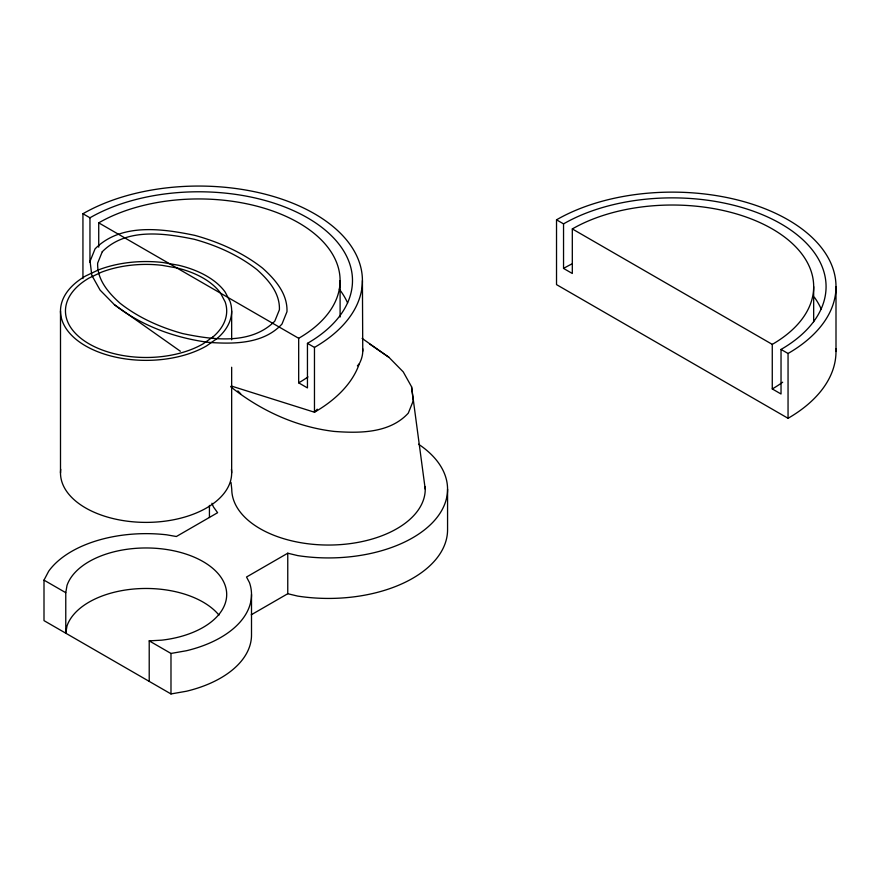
<?xml version="1.0" encoding="UTF-8"?>
<svg xmlns="http://www.w3.org/2000/svg" width="880" height="880" viewBox="0 0 880 880"><rect width="100%" height="100%" fill="white"/><g stroke="black" fill="none" stroke-linecap="round" stroke-linejoin="round"><path stroke-width="1.32" d="M218.966 615.12A80.619 46.541 0 0 0 136.213 588.819A80.619 46.541 0 0 0 67.012 625.933L65.769 633.204L65.769 592.691L67.012 585.42A80.619 46.541 0 0 1 151.349 548.064A80.619 46.541 0 0 1 226.523 591.459A80.619 46.541 0 0 1 161.81 640.156L149.215 640.871L149.215 681.373M251.504 594.506L251.504 635.008A105.424 60.863 0 0 1 186.428 691.24L170.984 693.946L44 620.631L44 580.129L48.686 571.208A105.424 60.863 0 0 1 166.65 534.809L176.374 536.514L217.602 512.71L213.488 506.979A119.064 68.739 0 0 1 211.948 503.25M317.262 409.2L314.468 412.225L231.22 386.001M357.401 365.838L359.271 363.825A168.41 63.679 -4.2 0 0 362.681 348.667M418.561 444.224A119.064 68.739 0 0 1 429.385 525.69A119.064 68.739 0 0 1 297.682 555.588L287.76 553.212L246.532 577.016L249.48 582.626A105.424 60.863 0 0 1 186.428 650.738L170.984 653.444L149.215 640.871M251.24 614.801L287.76 593.725L297.682 596.09A119.064 68.739 0 0 0 447.568 529.694L447.568 489.192M835.934 348.821A163.713 94.523 0 0 1 788.051 418.297L556.523 284.625L556.523 219.813L563.541 223.872A153.791 88.792 0 0 1 781.033 223.872A153.791 88.792 0 0 1 781.033 349.437L781.033 393.998L772.266 388.938L772.266 344.377A141.394 81.631 0 0 0 772.266 228.932A141.394 81.631 0 0 0 572.308 228.932L572.308 273.493L563.541 268.422L563.541 223.872M572.308 228.932L772.266 344.377M781.033 349.437L788.051 353.485L788.051 418.297M82.94 278.553L82.94 213.741L89.958 217.789A153.791 88.792 0 0 1 307.45 217.789A153.791 88.792 0 0 1 307.45 343.354L307.45 387.915L298.683 382.855L298.683 338.294A141.394 81.631 0 0 0 298.683 222.849A141.394 81.631 0 0 0 98.725 222.849L98.725 247.159M98.725 222.849L298.683 338.294M307.45 343.354L314.468 347.413L314.468 412.225A163.713 94.523 0 0 0 359.271 363.825M44 580.129L65.769 592.691M369.545 343.97L388.927 357.313L403.249 371.899L411.554 386.738L425.238 489.192M114.422 304.7C141.317 325.721 174.251 337.689 207.878 342.298C233.277 344.201 263.351 344.278 281.985 324.049L286.979 311.696C287.661 293.7 275.22 279.499 262.636 268.191C242.649 252.527 219.241 242.143 194.876 235.389C162.261 228.58 120.912 222.794 95.073 248.842L90.079 261.206L91.784 275.275L100.089 290.114L114.422 304.7L180.356 351.23M230.648 386.716C260.513 410.509 296.043 426.943 334.169 431.42C359.568 433.323 389.642 433.389 408.276 413.16L413.27 400.807L411.554 386.738M362.098 338.382L388.927 357.313M237.842 390.896L240.713 393.811M231 482.383L231.759 489.192A96.745 55.858 0 0 0 330.792 545.028A96.745 55.858 0 0 0 425.128 486.541M362.417 280.577L362.758 351.164M836 286.649L836 351.461M813.67 286.649L813.67 321.761M340.098 280.577L340.098 317.031M287.76 553.212L287.76 593.725M231.66 310.948L231.66 339.79M231.66 367.246L231.66 472.978M209.429 505.395L209.429 517.539M170.984 653.444L170.984 693.946M89.958 217.789L89.958 262.35M60.5 310.948L60.5 472.978M231.429 469.348A85.58 49.412 0 0 1 146.08 522.39A85.58 49.412 0 0 1 60.731 469.348M556.523 219.813A163.713 94.523 0 0 1 788.051 219.813A163.713 94.523 0 0 1 788.051 353.485M563.541 268.422A153.791 88.792 0 0 1 571.67 264.055M814.374 297.231A153.791 88.792 0 0 1 821.205 309.045M782.672 382.217A141.394 81.631 0 0 1 772.266 388.938M339.306 289.157A153.791 88.792 0 0 1 347.622 302.962M82.94 213.741A163.713 94.523 0 0 1 314.468 213.741A163.713 94.523 0 0 1 314.468 347.413M308 376.915A141.394 81.631 0 0 1 298.683 382.855M102.267 251.735L97.647 263.142C97.02 279.752 108.504 292.864 120.12 303.292C138.567 317.757 160.182 327.338 182.666 333.575C212.773 339.856 250.943 345.202 274.791 321.156L279.411 309.749C280.038 293.139 268.554 280.027 256.938 269.599C238.491 255.134 216.876 245.553 194.392 239.316C164.285 233.035 126.115 227.689 102.267 251.735M213.114 336.809L203.082 343.86A80.619 46.541 0 0 1 89.078 343.86A80.619 46.541 0 0 1 89.078 278.036L101.288 272.25A80.619 46.541 0 0 1 161.81 265.298L176.935 267.949A80.619 46.541 0 0 1 220.561 293.139L225.148 301.873A80.619 46.541 0 0 1 213.114 336.809M217.239 338.404L206.591 345.895A85.58 49.412 0 0 1 85.569 345.895A85.58 49.412 0 0 1 85.569 276.012L98.538 269.874A85.58 49.412 0 0 1 162.778 262.493L178.827 265.309A85.58 49.412 0 0 1 225.148 292.05L230.021 301.312A85.58 49.412 0 0 1 217.239 338.404"/></g></svg>
